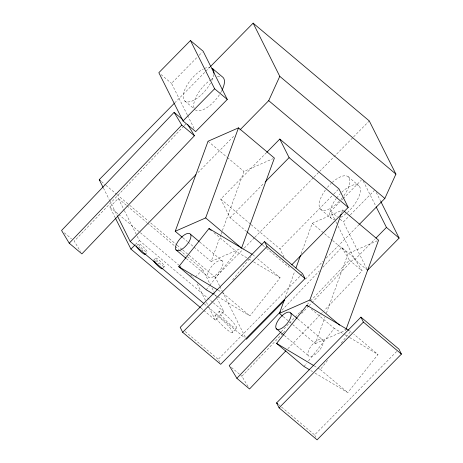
<?xml version="1.0" encoding="UTF-8"?>
<svg xmlns="http://www.w3.org/2000/svg" width="463" height="463" viewBox="0 0 463 463"><rect width="100%" height="100%" fill="white"/><g stroke="black" fill="none" stroke-linecap="round" stroke-linejoin="round"><path stroke-width="0.35" stroke-dasharray="2.31 1.74" d="M193.997 247.097L211.116 261.508L220.741 235.1M220.99 234.423L243.943 171.455L273.066 158.664M285.086 297.813L294.711 271.405M301.129 253.799L312.241 223.334L342.684 209.959L343.789 210.885M341.7 212.667L342.684 209.959M292.662 324.546L315.309 343.604L324.933 317.201M326.415 313.138L348.135 253.55L377.258 240.76M206.209 289.774L209.322 285.85M209.768 285.289L236.448 251.646L248.145 258.632M232.71 279.872L250.94 256.878M214.213 294.555L249.927 315.876L280.167 277.748L256.01 257.411M304.046 366.522L306.714 363.154M308.491 360.914L334.28 328.394L344.136 334.274M317.85 368.039L320.315 369.509L328.319 359.415M341.214 343.158L350.549 331.381L351.649 332.307M315.129 373.137L347.765 392.618L377.999 354.49L353.842 334.153M183.799 126.139L74.248 241.148L80.446 251.455M184.297 125.618L186.288 123.528M281.996 310.158L319.343 270.953M322.827 267.29L341.752 247.427L354.421 258.094L362.078 270.826L324.233 310.557M281.191 331.78L294.636 317.664M295.134 317.143L301.604 310.343M307.085 304.596L310.071 301.459M310.569 300.938L349.409 260.16L341.752 247.427M248.081 386.547L241.883 376.234L282.714 333.372M283.211 332.845L285.202 330.756M301.639 313.503L308.607 306.188M309.105 305.661L354.421 258.094M287.882 348.72L322.242 312.647M187.289 114.882L171.501 83.363L197.105 57.331M199.113 55.288L202.123 52.226M174.667 102.948L210.104 66.909M115.287 217.859L109.858 207.025L118.296 198.453L126.573 205.422M197.944 172.63L234.839 135.109M135.387 244.545L139.357 240.511L137.123 236.049M136.539 245.836L138.645 243.694M145.093 254.471L147.199 252.329A6.094 0.99 44.5 0 0 141.684 245.535A6.094 0.99 44.5 0 0 139.884 246.171A6.094 0.99 44.5 0 0 147.199 252.329M153.693 260.206L155.799 258.059M246.64 231.61L230.065 217.651L220.776 199.096L266.179 152.917M163.086 267.979L164.353 266.694A6.094 0.99 44.5 0 0 158.838 259.905A6.094 0.99 44.5 0 0 157.038 260.536A6.094 0.99 44.5 0 0 164.353 266.694M230.065 217.651L264.373 182.763M195.317 277.123L202.753 269.559L186.745 256.08M219.566 285.804L215.376 277.43L243.723 248.596M244.227 248.081L254.355 237.785M254.858 237.27L313.584 177.549M314.093 177.034L319.152 171.889M319.661 171.374L353.072 137.395M353.576 136.88L369.271 120.918M284.062 257.191L279.895 248.868L333.377 194.483M333.881 193.968L338.928 188.84M215.191 315.413L219.404 311.13M203.795 310.436L215.388 320.193L223.82 311.616L217.436 298.872M334.535 219.04L330.669 211.325L339.703 202.134M341.711 200.091L342.718 199.073M343.216 198.563L361.29 180.182M232.299 332.677A12.188 1.985 44.5 0 0 221.262 319.1A12.188 1.985 44.5 0 0 217.668 320.361A12.188 1.985 44.5 0 0 232.299 332.677L236.512 328.394A12.188 1.985 44.5 0 0 225.481 314.811A12.188 1.985 44.5 0 0 221.881 316.079A12.188 1.985 44.5 0 0 236.512 328.394M366.852 268.945L343.338 221.991L349.866 215.353M350.364 214.844L374.457 190.339M219.763 362.46L218.218 359.363L300.018 276.174M300.522 275.659L302.038 274.119M305.487 279.143L323.174 261.149M326.212 258.065L359.062 224.653M367.5 270.236L354.832 259.569L374.908 239.151M315.853 437.379L314.614 434.902L396.924 351.197M211.116 261.508L241.559 248.133M315.309 343.604L345.751 330.229L344.646 329.303M248.764 259.002L253.076 261.572M253.689 261.942L280.167 277.748M349.316 330.646L350.549 331.381M344.75 334.639L349.061 337.214M349.675 337.579L377.999 354.49M218.171 290.191L221.25 292.031M314.157 365.834L317.236 367.674M310.818 370.562L312.664 371.667M348.159 176.71L358.715 185.599M330.669 211.325L337.278 216.887M340.033 219.207L343.338 221.991M161.037 74.549L171.501 83.363M320.79 209.438L331.346 218.328M184.83 101.015L194.859 109.459M312.241 223.334L332.121 240.071M332.671 240.534L348.135 253.55M349.409 260.16L362.078 270.826M208.049 141.238L226.824 157.044M227.379 157.507L243.943 171.455M220.776 199.096L250.61 224.219M251.166 224.682L279.895 248.868M262.666 245.101L265.982 247.89M266.532 248.353L289.19 267.429L288.547 266.15M252.717 254.638L255.46 256.948M311.223 308.977L334.28 328.394M213.941 232.698L236.448 251.646M297.813 318.972L322.856 340.05A10.724 4.549 -49.9 0 1 314.209 355.115A10.724 4.549 -49.9 0 1 309.666 348.373A10.724 4.549 -49.9 0 1 322.856 340.05M199.756 242.039L222.622 261.288A10.724 4.549 -49.9 0 1 213.975 276.347A10.724 4.549 -49.9 0 1 209.432 269.605A10.724 4.549 -49.9 0 1 222.622 261.288M283.275 316.64L292.112 324.077M182.949 237.797L187.37 241.518M187.92 241.981L193.441 246.634M101.449 181.519L105.321 184.783M105.877 185.246L116.381 194.09M116.936 194.558L129.102 204.802M129.657 205.265L148.455 221.094M150.672 222.958L176.663 244.84M177.213 245.303L182.191 249.493M182.746 249.962L215.376 277.43M284.351 335.478L308.3 355.642M127.128 205.89L147.002 222.616M147.552 223.085L174.603 245.853M175.153 246.322L179.019 249.574M179.569 250.037L186.195 255.617M320.315 369.509L347.765 392.618M186.294 258.545L208.066 276.874M222.477 292.766L249.927 315.876M109.858 207.025L118.14 213.999M118.696 214.462L178.868 265.12M179.418 265.583L181.074 266.977M190.461 274.877L193.771 277.667M139.357 240.511L212.777 302.322M213.327 302.785L223.82 311.616M204.316 303.902L244.69 337.886M201.035 308.109L203.24 309.967M278.263 404.297L281.012 406.612M281.568 407.075L314.614 434.902M231.413 367.425L240.228 374.845M240.777 375.308L241.883 376.234M185.165 331.543L218.218 359.363M64.334 232.802L71.493 238.827M376.251 192.4L380.436 200.763M363.258 181.091L375.823 206.18M335.825 221.615L336.792 223.548M338.077 226.118L354.832 259.569M187.608 115.524L194.697 129.681M219.89 286.447L222.147 290.961M222.471 291.603L245.378 337.348M202.753 269.559L210.098 284.213M212.008 288.038L217.118 298.236M197.197 283.865L206.133 301.714M206.452 302.351L207.725 304.897M209.004 307.449L215.388 320.193M118.296 198.453L124.038 209.924M124.356 210.561L136.805 235.412M103.434 188.036L109.239 199.634M109.563 200.276L116.983 215.098M341.792 192.226A21.333 9.04 -49.9 0 1 360.405 190.397A21.333 9.04 -49.9 0 1 340.866 217.269M335.386 219.231A21.333 9.04 -49.9 0 1 336.283 198.453M336.705 197.898A21.333 9.04 -49.9 0 1 340.334 193.673M332.22 182.422A21.333 9.04 -49.9 0 1 348.87 177.468A21.333 9.04 -49.9 0 1 342.799 197.14M342.371 197.695A21.333 9.04 -49.9 0 1 339.651 200.855M339.171 201.364A21.333 9.04 -49.9 0 1 320.46 209.137A21.333 9.04 -49.9 0 1 326.577 188.458M327.451 187.376A21.333 9.04 -49.9 0 1 331.23 183.336M213.75 74.508A21.333 9.04 -49.9 0 1 211.741 80.77M210.561 83.08A21.333 9.04 -49.9 0 1 190.461 101.594A21.333 9.04 -49.9 0 1 184.54 90.273A21.333 9.04 -49.9 0 1 203.222 69.051M204.478 68.455A21.333 9.04 -49.9 0 1 209.913 67.367M221.719 90.841A21.333 9.04 -49.9 0 1 220.116 93.676M219.398 94.805A21.333 9.04 -49.9 0 1 195.386 109.899M194.038 107.867A21.333 9.04 -49.9 0 1 209.832 80.423M210.972 79.619A21.333 9.04 -49.9 0 1 213.784 77.94M217.413 76.517A21.333 9.04 -49.9 0 1 219.919 76.216M138.524 246.843A6.094 0.99 44.5 0 1 141.475 249.418M141.852 249.788A6.094 0.99 44.5 0 1 142.922 250.917M154.781 260.6A6.094 0.99 44.5 0 1 158.63 263.783"/><path stroke-width="0.69" d="M175.217 231.292L208.049 141.238L238.491 127.863L274.391 158.08L241.559 248.133L205.665 217.917L175.217 231.292L182.399 237.334M205.665 217.917L238.491 127.863M282.725 316.177L279.409 313.387L284.595 299.167M295.95 268.019L300.637 255.154M279.409 313.387L309.857 300.012L341.202 214.022M346 329.552L378.584 240.175L344.339 211.354M239.898 129.97L268.708 100.668L279.774 76.343L253.134 23.15L210.613 66.394M359.572 224.138L384.846 198.436L395.911 174.111L369.271 120.918L253.134 23.15M213.599 294.19L206.209 289.774L178.759 266.671L208.998 228.537L252.103 254.268M309.585 369.827L304.046 366.522L276.596 343.413L306.83 305.285L348.703 330.275M182.381 119.292L174.117 112.335L61.579 230.481L69.236 243.214L81.905 253.88L194.448 135.74L187.515 124.217M69.236 243.214L181.78 125.074L174.117 112.335M280.503 311.726L229.214 365.573L236.871 378.306L249.54 388.972L285.891 350.809M236.871 378.306L280.694 332.301M190.455 40.536L158.832 72.697L182.995 120.941L195.664 131.608L227.287 99.447L203.124 51.202L190.455 40.536L214.618 88.78L227.287 99.447M103.11 187.393L99.238 179.661L174.163 103.463M182.995 120.941L214.618 88.78M203.766 303.433L130.213 241.512L195.924 174.69M200.479 307.646L130.925 249.088L134.889 245.054M266.682 152.408L279.802 139.068L338.928 188.84L348.217 207.395L291.713 264.859M265.38 181.739L289.097 157.623L279.802 139.068M264.535 241.611L180.211 327.37L182.688 332.318L220.695 364.312L305.024 278.552L302.542 273.604L264.535 241.611L267.012 246.559L305.024 278.552M182.688 332.318L267.012 246.559M246.345 339.281L284.762 300.215M375.91 238.127L386.449 227.408L376.141 206.822M367.5 270.236L399.123 238.075L380.76 201.411M276.608 402.903L360.937 317.143L398.944 349.143L401.421 354.091L317.091 439.85L279.085 407.851L276.608 402.903L277.707 403.834M279.085 407.851L363.414 322.092L360.937 317.143M178.759 266.671L217.552 289.826M276.596 343.413L313.538 365.469M279.774 76.343L395.911 174.111M268.708 100.668L384.846 198.436M386.449 227.408L399.123 238.075M289.097 157.623L348.217 207.395M181.78 125.074L194.448 135.74M363.414 322.092L401.421 354.091M247.196 232.073L262.116 244.632M309.857 300.012L339.68 325.119M306.83 305.285L308.48 306.668M208.998 228.537L211.192 230.389M290.735 313.011A10.724 4.549 -49.9 0 1 282.094 328.076A10.724 4.549 -49.9 0 1 277.551 321.334A10.724 4.549 -49.9 0 1 290.735 313.011L297.269 318.509M190.501 234.249A10.724 4.549 -49.9 0 1 181.861 249.308A10.724 4.549 -49.9 0 1 177.317 242.566A10.724 4.549 -49.9 0 1 190.501 234.249L199.212 241.582M99.238 179.661L100.344 180.593M276.185 328.603L283.807 335.021M175.946 249.835L185.75 258.088M117.307 215.741L130.213 241.512M115.605 218.501L130.925 249.088M213.877 73.328A21.333 9.04 -49.9 0 0 212.199 68.287L222.755 77.176A21.333 9.04 -49.9 0 1 221.997 90.291M145.035 253.712A6.094 0.99 44.5 0 1 142.054 252.63A6.094 0.99 44.5 0 1 136.591 246.6M162.247 268.835A6.094 0.99 44.5 0 1 158.074 265.988A6.094 0.99 44.5 0 1 153.745 260.964"/></g></svg>
